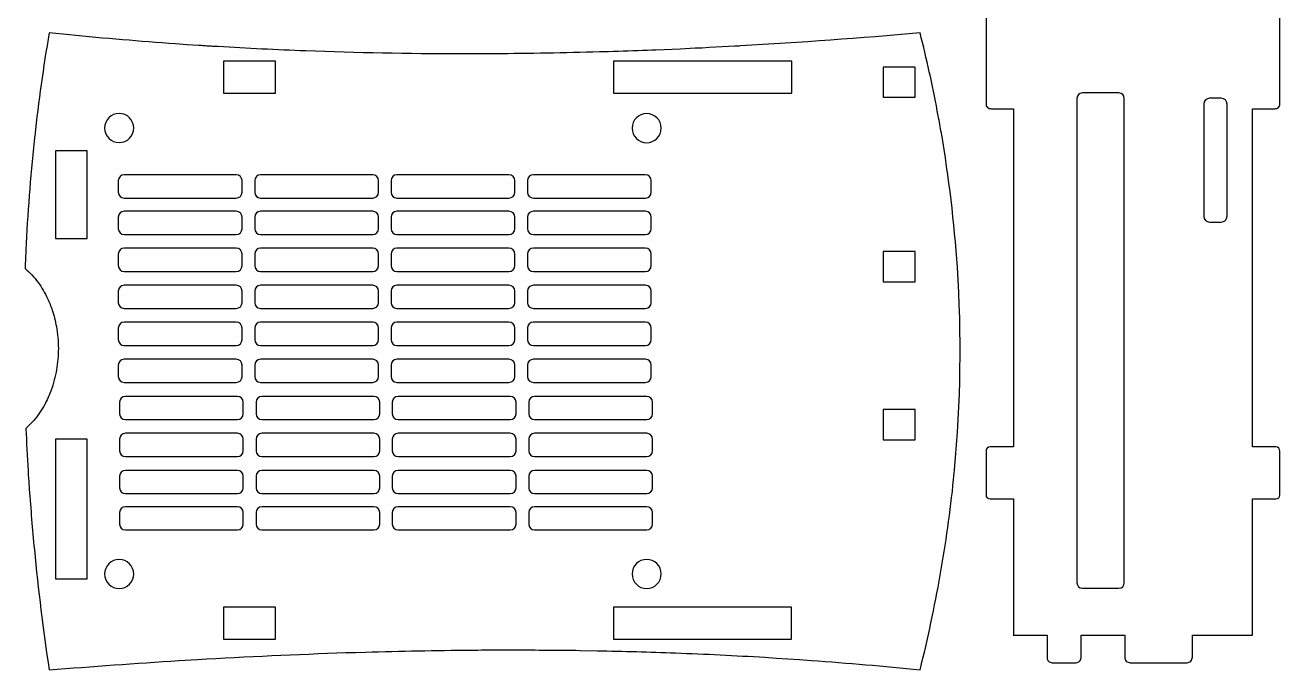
# Model space of a CAD drawing. Header units: inches. Extents: x 36 to 175, y 50 to 248.
# Drawn here: x 37.3 to 175.2, y 50.2 to 121 of the extents above; entities that cross this region are included whole.
import ezdxf

# ---------------------------------------------------------------- set-up
doc = ezdxf.new("R2010")
doc.units = ezdxf.units.IN
doc.header["$MEASUREMENT"] = 0
for name, color, linetype in [('cut-3_5-epaisseur', 7, 'Continuous'), ('Cutouts', 7, 'Continuous'), ('Outlines', 7, 'Continuous')]:
    doc.layers.add(name, color=color, linetype=linetype)

# ---------------------------------------------------------------- blocks, each defined once
blk = doc.blocks.new('block 8')
at = {"layer": 'Outlines', "color": 7, "lineweight": 25, "true_color": 0xffffff}
blk.add_open_spline([(39.92, 120.2), (39.92, 120.2), (40.67, 120.12), (40.67, 120.12), (40.67, 120.12), (41.41, 120.04), (41.41, 120.04), (41.41, 120.04), (42.14, 119.97), (42.14, 119.97), (46.02, 119.59), (49.91, 119.26), (53.81, 118.98), (53.81, 118.98), (55.08, 118.89), (55.08, 118.89), (55.08, 118.89), (56.34, 118.81), (56.34, 118.81), (56.55, 118.8), (56.76, 118.78), (56.96, 118.77), (57.17, 118.76), (57.37, 118.74), (57.58, 118.73), (57.78, 118.72), (57.98, 118.71), (58.19, 118.7), (58.19, 118.7), (58.49, 118.68), (58.49, 118.68), (61.7, 118.49), (64.92, 118.33), (68.13, 118.21), (73.76, 118), (79.4, 117.89), (85.03, 117.89), (85.03, 117.89), (86.62, 117.89), (86.62, 117.89), (86.62, 117.89), (87.38, 117.89), (87.38, 117.89), (87.38, 117.89), (88.14, 117.89), (88.14, 117.89), (88.14, 117.89), (88.88, 117.9), (88.88, 117.9), (88.88, 117.9), (89.61, 117.9), (89.61, 117.9), (93.46, 117.93), (97.3, 118), (101.14, 118.12), (101.14, 118.12), (101.41, 118.12), (101.41, 118.12), (102.84, 118.17), (104.27, 118.22), (105.7, 118.27), (105.7, 118.27), (106.17, 118.29), (106.17, 118.29), (106.17, 118.29), (106.63, 118.31), (106.63, 118.31), (106.63, 118.31), (107.54, 118.34), (107.54, 118.34), (107.54, 118.34), (109.3, 118.42), (109.3, 118.42), (109.3, 118.42), (110.95, 118.5), (110.95, 118.5), (110.95, 118.5), (111.72, 118.53), (111.72, 118.53), (111.72, 118.53), (112.47, 118.57), (112.47, 118.57), (112.47, 118.57), (113.92, 118.65), (113.92, 118.65), (113.92, 118.65), (115.28, 118.72), (115.28, 118.72), (115.49, 118.73), (115.71, 118.74), (115.92, 118.76), (122.51, 119.13), (129.09, 119.61), (135.66, 120.2), (135.66, 120.2), (135.8, 119.66), (135.8, 119.66), (136.5, 116.82), (137.12, 113.97), (137.66, 111.09), (137.78, 110.46), (137.89, 109.83), (138, 109.2), (138.84, 104.32), (139.43, 99.39), (139.76, 94.44), (140.25, 87.02), (140.14, 79.57), (139.45, 72.17), (139.45, 72.17), (139.41, 71.82), (139.41, 71.82), (139.41, 71.82), (139.38, 71.48), (139.38, 71.48), (139.38, 71.48), (139.35, 71.14), (139.35, 71.14), (138.99, 67.61), (138.5, 64.1), (137.88, 60.61), (137.26, 57.12), (136.52, 53.65), (135.66, 50.21), (131.69, 50.62), (127.71, 50.96), (123.72, 51.25), (123.72, 51.25), (122.41, 51.35), (122.41, 51.35), (122.41, 51.35), (121.13, 51.43), (121.13, 51.43), (121.13, 51.43), (119.86, 51.51), (119.86, 51.51), (119.86, 51.51), (118.61, 51.59), (118.61, 51.59), (115.33, 51.79), (112.06, 51.95), (108.78, 52.07), (105.91, 52.18), (103.04, 52.26), (100.16, 52.31), (100.16, 52.31), (98.28, 52.35), (98.28, 52.35), (97.06, 52.37), (95.85, 52.38), (94.63, 52.39), (94.63, 52.39), (93.77, 52.39), (93.77, 52.39), (91.53, 52.41), (89.28, 52.41), (87.03, 52.39), (87.03, 52.39), (86.3, 52.39), (86.3, 52.39), (82.43, 52.35), (78.56, 52.28), (74.69, 52.17), (74.69, 52.17), (73.6, 52.13), (73.6, 52.13), (73.6, 52.13), (72.55, 52.1), (72.55, 52.1), (67.1, 51.92), (61.66, 51.67), (56.22, 51.35), (56.22, 51.35), (54.19, 51.23), (54.19, 51.23), (49.43, 50.93), (44.67, 50.59), (39.92, 50.21), (39.27, 54.6), (38.72, 59.01), (38.29, 63.44), (38.08, 65.65), (37.89, 67.86), (37.74, 70.08), (37.74, 70.08), (37.68, 70.91), (37.68, 70.91), (37.68, 70.91), (37.63, 71.64), (37.63, 71.64), (37.63, 71.69), (37.63, 71.74), (37.62, 71.8), (37.62, 71.85), (37.62, 71.9), (37.61, 71.95), (37.61, 72), (37.61, 72.05), (37.6, 72.1), (37.51, 73.64), (37.43, 75.19), (37.37, 76.73), (37.67, 77), (37.96, 77.29), (38.22, 77.6), (38.69, 78.14), (39.09, 78.73), (39.43, 79.36), (39.43, 79.36), (39.52, 79.53), (39.52, 79.53), (39.76, 79.99), (39.97, 80.46), (40.14, 80.95), (40.41, 81.68), (40.6, 82.43), (40.73, 83.19), (40.86, 83.95), (40.93, 84.73), (40.93, 85.5), (40.93, 86.32), (40.85, 87.13), (40.71, 87.94), (40.6, 88.54), (40.45, 89.14), (40.26, 89.72), (40.11, 90.16), (39.94, 90.59), (39.74, 91.01), (39.45, 91.64), (39.1, 92.23), (38.69, 92.79), (38.28, 93.36), (37.81, 93.86), (37.27, 94.31), (37.29, 94.85), (37.32, 95.4), (37.34, 95.94), (37.34, 96), (37.35, 96.06), (37.35, 96.13), (37.35, 96.19), (37.35, 96.25), (37.36, 96.32), (37.54, 100.32), (37.85, 104.31), (38.27, 108.3), (38.28, 108.36), (38.28, 108.42), (38.29, 108.48), (38.3, 108.54), (38.3, 108.61), (38.31, 108.67), (38.32, 108.73), (38.32, 108.79), (38.33, 108.85), (38.75, 112.65), (39.28, 116.43), (39.92, 120.2)], degree=3, knots=[0, 0, 0, 0, 1, 1, 1, 2, 2, 2, 3, 3, 3, 4, 4, 4, 5, 5, 5, 6, 6, 6, 7, 7, 7, 8, 8, 8, 9, 9, 9, 10, 10, 10, 11, 11, 11, 12, 12, 12, 13, 13, 13, 14, 14, 14, 15, 15, 15, 16, 16, 16, 17, 17, 17, 18, 18, 18, 19, 19, 19, 20, 20, 20, 21, 21, 21, 22, 22, 22, 23, 23, 23, 24, 24, 24, 25, 25, 25, 26, 26, 26, 27, 27, 27, 28, 28, 28, 29, 29, 29, 30, 30, 30, 31, 31, 31, 32, 32, 32, 33, 33, 33, 34, 34, 34, 35, 35, 35, 36, 36, 36, 37, 37, 37, 38, 38, 38, 39, 39, 39, 40, 40, 40, 41, 41, 41, 42, 42, 42, 43, 43, 43, 44, 44, 44, 45, 45, 45, 46, 46, 46, 47, 47, 47, 48, 48, 48, 49, 49, 49, 50, 50, 50, 51, 51, 51, 52, 52, 52, 53, 53, 53, 54, 54, 54, 55, 55, 55, 56, 56, 56, 57, 57, 57, 58, 58, 58, 59, 59, 59, 60, 60, 60, 61, 61, 61, 62, 62, 62, 63, 63, 63, 64, 64, 64, 65, 65, 65, 66, 66, 66, 67, 67, 67, 68, 68, 68, 69, 69, 69, 70, 70, 70, 71, 71, 71, 72, 72, 72, 73, 73, 73, 74, 74, 74, 75, 75, 75, 76, 76, 76, 77, 77, 77, 78, 78, 78, 79, 79, 79, 80, 80, 80, 81, 81, 81, 82, 82, 82, 83, 83, 83, 84, 84, 84, 85, 85, 85, 86, 86, 86, 86], dxfattribs=at)
blk = doc.blocks.new('block 9')
at = {"layer": 'Outlines', "color": 7, "lineweight": 25, "true_color": 0xffffff}
blk.add_open_spline([(145.92, 54.01), (145.92, 54.01), (145.92, 68.99), (145.92, 68.99), (145.92, 68.99), (145.78, 68.99), (145.78, 68.99), (145.78, 68.99), (143.36, 68.99), (143.36, 68.99), (143.11, 68.99), (142.91, 69.19), (142.91, 69.45), (142.91, 69.45), (142.91, 74.24), (142.91, 74.24), (142.91, 74.49), (143.11, 74.7), (143.36, 74.7), (143.36, 74.7), (145.78, 74.7), (145.78, 74.7), (145.78, 74.7), (145.92, 74.7), (145.92, 74.7), (145.92, 74.7), (145.92, 111.86), (145.92, 111.86), (145.92, 111.86), (143.46, 111.86), (143.46, 111.86), (143.31, 111.86), (143.17, 111.91), (143.06, 112.01), (142.96, 112.12), (142.9, 112.26), (142.91, 112.41), (142.91, 112.41), (142.91, 130.9), (142.91, 130.9), (142.91, 131.04), (142.96, 131.19), (143.06, 131.29), (143.17, 131.39), (143.31, 131.45), (143.46, 131.45), (143.46, 131.45), (145.92, 131.45), (145.92, 131.45), (145.92, 131.45), (145.92, 135.24), (145.92, 135.24), (145.92, 135.24), (145.92, 139.07), (145.92, 139.07), (145.92, 139.07), (145.92, 141.76), (145.92, 141.76), (145.92, 141.76), (153.18, 141.76), (153.18, 141.76), (153.18, 141.76), (153.18, 144.28), (153.18, 144.28), (153.18, 144.55), (153.41, 144.77), (153.68, 144.78), (153.68, 144.78), (162.68, 144.78), (162.68, 144.78), (162.95, 144.77), (163.18, 144.55), (163.18, 144.28), (163.18, 144.28), (163.18, 141.76), (163.18, 141.76), (163.18, 141.76), (172.2, 141.76), (172.2, 141.76), (172.2, 141.76), (172.2, 139.07), (172.2, 139.07), (172.2, 139.07), (172.2, 135.24), (172.2, 135.24), (172.2, 135.24), (172.2, 131.45), (172.2, 131.45), (172.2, 131.45), (174.67, 131.45), (174.67, 131.45), (174.81, 131.45), (174.96, 131.39), (175.06, 131.29), (175.16, 131.19), (175.22, 131.04), (175.22, 130.9), (175.22, 130.9), (175.22, 112.41), (175.22, 112.41), (175.22, 112.26), (175.16, 112.12), (175.06, 112.01), (174.96, 111.91), (174.81, 111.86), (174.67, 111.86), (174.67, 111.86), (172.2, 111.86), (172.2, 111.86), (172.2, 111.86), (172.2, 74.7), (172.2, 74.7), (172.2, 74.7), (172.34, 74.7), (172.34, 74.7), (172.34, 74.7), (174.76, 74.7), (174.76, 74.7), (175.01, 74.7), (175.22, 74.49), (175.22, 74.24), (175.22, 74.24), (175.22, 69.45), (175.22, 69.45), (175.22, 69.19), (175.01, 68.99), (174.76, 68.99), (174.76, 68.99), (172.34, 68.99), (172.34, 68.99), (172.34, 68.99), (172.2, 68.99), (172.2, 68.99), (172.2, 68.99), (172.2, 54.01), (172.2, 54.01), (172.2, 54.01), (165.6, 54.01), (165.6, 54.01), (165.6, 54.01), (165.6, 51.59), (165.6, 51.59), (165.6, 51.44), (165.53, 51.29), (165.42, 51.18), (165.31, 51.07), (165.16, 51), (165.01, 51), (165.01, 51), (158.75, 51), (158.75, 51), (158.59, 51), (158.44, 51.07), (158.33, 51.18), (158.22, 51.29), (158.16, 51.44), (158.16, 51.59), (158.16, 51.59), (158.16, 54.01), (158.16, 54.01), (158.16, 54.01), (153.36, 54.01), (153.36, 54.01), (153.36, 54.01), (153.36, 51.55), (153.36, 51.55), (153.36, 51.4), (153.3, 51.27), (153.2, 51.16), (153.1, 51.06), (152.96, 51), (152.82, 51), (152.82, 51), (150.17, 51), (150.17, 51), (150.02, 51), (149.88, 51.06), (149.78, 51.16), (149.68, 51.26), (149.62, 51.4), (149.62, 51.55), (149.62, 51.55), (149.62, 54.01), (149.62, 54.01), (149.62, 54.01), (145.88, 54.01), (145.88, 54.01), (145.88, 54.01), (145.92, 54.01), (145.92, 54.01)], degree=3, knots=[0, 0, 0, 0, 1, 1, 1, 2, 2, 2, 3, 3, 3, 4, 4, 4, 5, 5, 5, 6, 6, 6, 7, 7, 7, 8, 8, 8, 9, 9, 9, 10, 10, 10, 11, 11, 11, 12, 12, 12, 13, 13, 13, 14, 14, 14, 15, 15, 15, 16, 16, 16, 17, 17, 17, 18, 18, 18, 19, 19, 19, 20, 20, 20, 21, 21, 21, 22, 22, 22, 23, 23, 23, 24, 24, 24, 25, 25, 25, 26, 26, 26, 27, 27, 27, 28, 28, 28, 29, 29, 29, 30, 30, 30, 31, 31, 31, 32, 32, 32, 33, 33, 33, 34, 34, 34, 35, 35, 35, 36, 36, 36, 37, 37, 37, 38, 38, 38, 39, 39, 39, 40, 40, 40, 41, 41, 41, 42, 42, 42, 43, 43, 43, 44, 44, 44, 45, 45, 45, 46, 46, 46, 47, 47, 47, 48, 48, 48, 49, 49, 49, 50, 50, 50, 51, 51, 51, 52, 52, 52, 53, 53, 53, 54, 54, 54, 55, 55, 55, 56, 56, 56, 57, 57, 57, 58, 58, 58, 59, 59, 59, 60, 60, 60, 61, 61, 61, 62, 62, 62, 63, 63, 63, 63], dxfattribs=at)
blk = doc.blocks.new('block 11')
at = {"layer": 'Cutouts', "color": 20, "lineweight": 25, "true_color": 0xff4d3b}
blk.add_open_spline([(168.77, 99.41), (168.77, 99.41), (167.49, 99.41), (167.49, 99.41), (167.14, 99.41), (166.85, 99.69), (166.85, 100.04), (166.85, 100.04), (166.85, 112.37), (166.85, 112.37), (166.85, 112.72), (167.14, 113.01), (167.49, 113.01), (167.49, 113.01), (168.77, 113.01), (168.77, 113.01), (169.12, 113.01), (169.41, 112.72), (169.41, 112.37), (169.41, 112.37), (169.41, 100.04), (169.41, 100.04), (169.41, 99.69), (169.12, 99.41), (168.77, 99.41)], degree=3, knots=[0, 0, 0, 0, 1, 1, 1, 2, 2, 2, 3, 3, 3, 4, 4, 4, 5, 5, 5, 6, 6, 6, 7, 7, 7, 8, 8, 8, 8], dxfattribs=at)
blk = doc.blocks.new('block 12')
at = {"layer": 'Cutouts', "color": 20, "lineweight": 25, "true_color": 0xff4d3b}
blk.add_open_spline([(152.91, 59.77), (152.91, 59.77), (152.91, 113), (152.91, 113), (152.91, 113.33), (153.17, 113.59), (153.5, 113.59), (153.5, 113.59), (157.52, 113.59), (157.52, 113.59), (157.85, 113.59), (158.11, 113.33), (158.11, 113), (158.11, 113), (158.11, 59.77), (158.11, 59.77), (158.11, 59.44), (157.85, 59.17), (157.52, 59.17), (157.52, 59.17), (153.5, 59.17), (153.5, 59.17), (153.17, 59.17), (152.91, 59.44), (152.91, 59.77)], degree=3, knots=[0, 0, 0, 0, 1, 1, 1, 2, 2, 2, 3, 3, 3, 4, 4, 4, 5, 5, 5, 6, 6, 6, 7, 7, 7, 8, 8, 8, 8], dxfattribs=at)
blk = doc.blocks.new('block 13')
at = {"layer": 'Cutouts', "color": 20, "lineweight": 25, "true_color": 0xff4d3b}
blk.add_open_spline([(47.52, 102.68), (47.52, 102.68), (47.52, 103.96), (47.52, 103.96), (47.52, 104.31), (47.81, 104.6), (48.16, 104.6), (48.16, 104.6), (60.49, 104.6), (60.49, 104.6), (60.84, 104.6), (61.13, 104.31), (61.13, 103.96), (61.13, 103.96), (61.13, 102.68), (61.13, 102.68), (61.13, 102.33), (60.84, 102.04), (60.49, 102.04), (60.49, 102.04), (48.16, 102.04), (48.16, 102.04), (47.81, 102.04), (47.52, 102.33), (47.52, 102.68)], degree=3, knots=[0, 0, 0, 0, 1, 1, 1, 2, 2, 2, 3, 3, 3, 4, 4, 4, 5, 5, 5, 6, 6, 6, 7, 7, 7, 8, 8, 8, 8], dxfattribs=at)
blk = doc.blocks.new('block 14')
at = {"layer": 'Cutouts', "color": 20, "lineweight": 25, "true_color": 0xff4d3b}
blk.add_open_spline([(77.51, 82.43), (77.51, 82.43), (77.51, 83.7), (77.51, 83.7), (77.51, 84.06), (77.79, 84.34), (78.15, 84.34), (78.15, 84.34), (90.47, 84.34), (90.47, 84.34), (90.83, 84.34), (91.11, 84.06), (91.11, 83.7), (91.11, 83.7), (91.11, 82.43), (91.11, 82.43), (91.11, 82.07), (90.83, 81.79), (90.47, 81.79), (90.47, 81.79), (78.15, 81.79), (78.15, 81.79), (77.79, 81.79), (77.51, 82.07), (77.51, 82.43)], degree=3, knots=[0, 0, 0, 0, 1, 1, 1, 2, 2, 2, 3, 3, 3, 4, 4, 4, 5, 5, 5, 6, 6, 6, 7, 7, 7, 8, 8, 8, 8], dxfattribs=at)
blk = doc.blocks.new('block 15')
at = {"layer": 'Cutouts', "color": 20, "lineweight": 25, "true_color": 0xff4d3b}
blk.add_open_spline([(62.66, 78.34), (62.66, 78.34), (62.66, 79.62), (62.66, 79.62), (62.66, 79.98), (62.95, 80.26), (63.3, 80.26), (63.3, 80.26), (75.63, 80.26), (75.63, 80.26), (75.98, 80.26), (76.26, 79.98), (76.26, 79.62), (76.26, 79.62), (76.26, 78.34), (76.26, 78.34), (76.26, 77.99), (75.98, 77.71), (75.63, 77.7), (75.63, 77.7), (63.3, 77.7), (63.3, 77.7), (62.95, 77.7), (62.66, 77.99), (62.66, 78.34)], degree=3, knots=[0, 0, 0, 0, 1, 1, 1, 2, 2, 2, 3, 3, 3, 4, 4, 4, 5, 5, 5, 6, 6, 6, 7, 7, 7, 8, 8, 8, 8], dxfattribs=at)
blk = doc.blocks.new('block 16')
at = {"layer": 'Cutouts', "color": 20, "lineweight": 25, "true_color": 0xff4d3b}
blk.add_open_spline([(62.66, 74.28), (62.66, 74.28), (62.66, 75.56), (62.66, 75.56), (62.66, 75.91), (62.95, 76.2), (63.3, 76.2), (63.3, 76.2), (75.63, 76.2), (75.63, 76.2), (75.98, 76.2), (76.26, 75.91), (76.26, 75.56), (76.26, 75.56), (76.26, 74.28), (76.26, 74.28), (76.26, 73.93), (75.98, 73.64), (75.63, 73.64), (75.63, 73.64), (63.3, 73.64), (63.3, 73.64), (62.95, 73.64), (62.66, 73.93), (62.66, 74.28)], degree=3, knots=[0, 0, 0, 0, 1, 1, 1, 2, 2, 2, 3, 3, 3, 4, 4, 4, 5, 5, 5, 6, 6, 6, 7, 7, 7, 8, 8, 8, 8], dxfattribs=at)
blk = doc.blocks.new('block 17')
at = {"layer": 'Cutouts', "color": 20, "lineweight": 25, "true_color": 0xff4d3b}
blk.add_open_spline([(62.66, 70.22), (62.66, 70.22), (62.66, 71.49), (62.66, 71.49), (62.66, 71.85), (62.95, 72.13), (63.3, 72.13), (63.3, 72.13), (75.63, 72.13), (75.63, 72.13), (75.98, 72.13), (76.26, 71.85), (76.26, 71.49), (76.26, 71.49), (76.26, 70.22), (76.26, 70.22), (76.26, 69.86), (75.98, 69.58), (75.63, 69.58), (75.63, 69.58), (63.3, 69.58), (63.3, 69.58), (62.95, 69.58), (62.66, 69.86), (62.66, 70.22)], degree=3, knots=[0, 0, 0, 0, 1, 1, 1, 2, 2, 2, 3, 3, 3, 4, 4, 4, 5, 5, 5, 6, 6, 6, 7, 7, 7, 8, 8, 8, 8], dxfattribs=at)
blk = doc.blocks.new('block 18')
at = {"layer": 'Cutouts', "color": 20, "lineweight": 25, "true_color": 0xff4d3b}
blk.add_open_spline([(77.64, 78.34), (77.64, 78.34), (77.64, 79.62), (77.64, 79.62), (77.64, 79.98), (77.93, 80.26), (78.28, 80.26), (78.28, 80.26), (90.61, 80.26), (90.61, 80.26), (90.96, 80.26), (91.25, 79.98), (91.25, 79.62), (91.25, 79.62), (91.25, 78.34), (91.25, 78.34), (91.25, 77.99), (90.96, 77.71), (90.61, 77.7), (90.61, 77.7), (78.28, 77.7), (78.28, 77.7), (77.93, 77.7), (77.64, 77.99), (77.64, 78.34)], degree=3, knots=[0, 0, 0, 0, 1, 1, 1, 2, 2, 2, 3, 3, 3, 4, 4, 4, 5, 5, 5, 6, 6, 6, 7, 7, 7, 8, 8, 8, 8], dxfattribs=at)
blk = doc.blocks.new('block 19')
at = {"layer": 'Cutouts', "color": 20, "lineweight": 25, "true_color": 0xff4d3b}
blk.add_open_spline([(77.64, 74.28), (77.64, 74.28), (77.64, 75.56), (77.64, 75.56), (77.64, 75.91), (77.93, 76.2), (78.28, 76.2), (78.28, 76.2), (90.61, 76.2), (90.61, 76.2), (90.96, 76.2), (91.25, 75.91), (91.25, 75.56), (91.25, 75.56), (91.25, 74.28), (91.25, 74.28), (91.25, 73.93), (90.96, 73.64), (90.61, 73.64), (90.61, 73.64), (78.28, 73.64), (78.28, 73.64), (77.93, 73.64), (77.64, 73.93), (77.64, 74.28)], degree=3, knots=[0, 0, 0, 0, 1, 1, 1, 2, 2, 2, 3, 3, 3, 4, 4, 4, 5, 5, 5, 6, 6, 6, 7, 7, 7, 8, 8, 8, 8], dxfattribs=at)
blk = doc.blocks.new('block 20')
at = {"layer": 'Cutouts', "color": 20, "lineweight": 25, "true_color": 0xff4d3b}
blk.add_open_spline([(77.64, 70.22), (77.64, 70.22), (77.64, 71.49), (77.64, 71.49), (77.64, 71.85), (77.93, 72.13), (78.28, 72.13), (78.28, 72.13), (90.61, 72.13), (90.61, 72.13), (90.96, 72.13), (91.25, 71.85), (91.25, 71.49), (91.25, 71.49), (91.25, 70.22), (91.25, 70.22), (91.25, 69.86), (90.96, 69.58), (90.61, 69.58), (90.61, 69.58), (78.28, 69.58), (78.28, 69.58), (77.93, 69.58), (77.64, 69.86), (77.64, 70.22)], degree=3, knots=[0, 0, 0, 0, 1, 1, 1, 2, 2, 2, 3, 3, 3, 4, 4, 4, 5, 5, 5, 6, 6, 6, 7, 7, 7, 8, 8, 8, 8], dxfattribs=at)
blk = doc.blocks.new('block 21')
at = {"layer": 'Cutouts', "color": 20, "lineweight": 25, "true_color": 0xff4d3b}
blk.add_open_spline([(92.51, 98.68), (92.51, 98.68), (92.51, 99.96), (92.51, 99.96), (92.51, 100.31), (92.79, 100.6), (93.15, 100.6), (93.15, 100.6), (105.47, 100.6), (105.47, 100.6), (105.83, 100.6), (106.11, 100.31), (106.11, 99.96), (106.11, 99.96), (106.11, 98.68), (106.11, 98.68), (106.11, 98.33), (105.83, 98.04), (105.47, 98.04), (105.47, 98.04), (93.15, 98.04), (93.15, 98.04), (92.79, 98.04), (92.51, 98.33), (92.51, 98.68)], degree=3, knots=[0, 0, 0, 0, 1, 1, 1, 2, 2, 2, 3, 3, 3, 4, 4, 4, 5, 5, 5, 6, 6, 6, 7, 7, 7, 8, 8, 8, 8], dxfattribs=at)
blk = doc.blocks.new('block 22')
at = {"layer": 'Cutouts', "color": 20, "lineweight": 25, "true_color": 0xff4d3b}
blk.add_open_spline([(92.51, 94.62), (92.51, 94.62), (92.51, 95.9), (92.51, 95.9), (92.51, 96.25), (92.79, 96.54), (93.15, 96.54), (93.15, 96.54), (105.47, 96.54), (105.47, 96.54), (105.83, 96.54), (106.11, 96.25), (106.11, 95.9), (106.11, 95.9), (106.11, 94.62), (106.11, 94.62), (106.11, 94.27), (105.83, 93.98), (105.47, 93.98), (105.47, 93.98), (93.15, 93.98), (93.15, 93.98), (92.79, 93.98), (92.51, 94.27), (92.51, 94.62)], degree=3, knots=[0, 0, 0, 0, 1, 1, 1, 2, 2, 2, 3, 3, 3, 4, 4, 4, 5, 5, 5, 6, 6, 6, 7, 7, 7, 8, 8, 8, 8], dxfattribs=at)
blk = doc.blocks.new('block 23')
at = {"layer": 'Cutouts', "color": 20, "lineweight": 25, "true_color": 0xff4d3b}
blk.add_open_spline([(92.51, 90.55), (92.51, 90.55), (92.51, 91.83), (92.51, 91.83), (92.51, 92.19), (92.79, 92.47), (93.15, 92.47), (93.15, 92.47), (105.47, 92.47), (105.47, 92.47), (105.83, 92.47), (106.11, 92.19), (106.11, 91.83), (106.11, 91.83), (106.11, 90.55), (106.11, 90.55), (106.11, 90.2), (105.83, 89.92), (105.47, 89.92), (105.47, 89.92), (93.15, 89.92), (93.15, 89.92), (92.79, 89.92), (92.51, 90.2), (92.51, 90.55)], degree=3, knots=[0, 0, 0, 0, 1, 1, 1, 2, 2, 2, 3, 3, 3, 4, 4, 4, 5, 5, 5, 6, 6, 6, 7, 7, 7, 8, 8, 8, 8], dxfattribs=at)
blk = doc.blocks.new('block 24')
at = {"layer": 'Cutouts', "color": 20, "lineweight": 25, "true_color": 0xff4d3b}
blk.add_open_spline([(92.51, 86.49), (92.51, 86.49), (92.51, 87.77), (92.51, 87.77), (92.51, 88.12), (92.79, 88.41), (93.15, 88.41), (93.15, 88.41), (105.47, 88.41), (105.47, 88.41), (105.83, 88.41), (106.11, 88.12), (106.11, 87.77), (106.11, 87.77), (106.11, 86.49), (106.11, 86.49), (106.11, 86.14), (105.83, 85.85), (105.47, 85.85), (105.47, 85.85), (93.15, 85.85), (93.15, 85.85), (92.79, 85.85), (92.51, 86.14), (92.51, 86.49)], degree=3, knots=[0, 0, 0, 0, 1, 1, 1, 2, 2, 2, 3, 3, 3, 4, 4, 4, 5, 5, 5, 6, 6, 6, 7, 7, 7, 8, 8, 8, 8], dxfattribs=at)
blk = doc.blocks.new('block 25')
at = {"layer": 'Cutouts', "color": 20, "lineweight": 25, "true_color": 0xff4d3b}
blk.add_open_spline([(92.51, 82.43), (92.51, 82.43), (92.51, 83.7), (92.51, 83.7), (92.51, 84.06), (92.79, 84.34), (93.15, 84.34), (93.15, 84.34), (105.47, 84.34), (105.47, 84.34), (105.83, 84.34), (106.11, 84.06), (106.11, 83.7), (106.11, 83.7), (106.11, 82.43), (106.11, 82.43), (106.11, 82.07), (105.83, 81.79), (105.47, 81.79), (105.47, 81.79), (93.15, 81.79), (93.15, 81.79), (92.79, 81.79), (92.51, 82.07), (92.51, 82.43)], degree=3, knots=[0, 0, 0, 0, 1, 1, 1, 2, 2, 2, 3, 3, 3, 4, 4, 4, 5, 5, 5, 6, 6, 6, 7, 7, 7, 8, 8, 8, 8], dxfattribs=at)
blk = doc.blocks.new('block 26')
at = {"layer": 'Cutouts', "color": 20, "lineweight": 25, "true_color": 0xff4d3b}
blk.add_open_spline([(92.64, 78.34), (92.64, 78.34), (92.64, 79.62), (92.64, 79.62), (92.64, 79.98), (92.93, 80.26), (93.28, 80.26), (93.28, 80.26), (105.61, 80.26), (105.61, 80.26), (105.96, 80.26), (106.25, 79.98), (106.25, 79.62), (106.25, 79.62), (106.25, 78.34), (106.25, 78.34), (106.25, 77.99), (105.96, 77.71), (105.61, 77.7), (105.61, 77.7), (93.28, 77.7), (93.28, 77.7), (92.93, 77.7), (92.64, 77.99), (92.64, 78.34)], degree=3, knots=[0, 0, 0, 0, 1, 1, 1, 2, 2, 2, 3, 3, 3, 4, 4, 4, 5, 5, 5, 6, 6, 6, 7, 7, 7, 8, 8, 8, 8], dxfattribs=at)
blk = doc.blocks.new('block 27')
at = {"layer": 'Cutouts', "color": 20, "lineweight": 25, "true_color": 0xff4d3b}
blk.add_open_spline([(92.64, 74.28), (92.64, 74.28), (92.64, 75.56), (92.64, 75.56), (92.64, 75.91), (92.93, 76.2), (93.28, 76.2), (93.28, 76.2), (105.61, 76.2), (105.61, 76.2), (105.96, 76.2), (106.25, 75.91), (106.25, 75.56), (106.25, 75.56), (106.25, 74.28), (106.25, 74.28), (106.25, 73.93), (105.96, 73.64), (105.61, 73.64), (105.61, 73.64), (93.28, 73.64), (93.28, 73.64), (92.93, 73.64), (92.64, 73.93), (92.64, 74.28)], degree=3, knots=[0, 0, 0, 0, 1, 1, 1, 2, 2, 2, 3, 3, 3, 4, 4, 4, 5, 5, 5, 6, 6, 6, 7, 7, 7, 8, 8, 8, 8], dxfattribs=at)
blk = doc.blocks.new('block 28')
at = {"layer": 'Cutouts', "color": 20, "lineweight": 25, "true_color": 0xff4d3b}
blk.add_open_spline([(92.64, 70.22), (92.64, 70.22), (92.64, 71.49), (92.64, 71.49), (92.64, 71.85), (92.93, 72.13), (93.28, 72.13), (93.28, 72.13), (105.61, 72.13), (105.61, 72.13), (105.96, 72.13), (106.25, 71.85), (106.25, 71.49), (106.25, 71.49), (106.25, 70.22), (106.25, 70.22), (106.25, 69.86), (105.96, 69.58), (105.61, 69.58), (105.61, 69.58), (93.28, 69.58), (93.28, 69.58), (92.93, 69.58), (92.64, 69.86), (92.64, 70.22)], degree=3, knots=[0, 0, 0, 0, 1, 1, 1, 2, 2, 2, 3, 3, 3, 4, 4, 4, 5, 5, 5, 6, 6, 6, 7, 7, 7, 8, 8, 8, 8], dxfattribs=at)
blk = doc.blocks.new('block 29')
at = {"layer": 'Cutouts', "color": 20, "lineweight": 25, "true_color": 0xff4d3b}
blk.add_open_spline([(62.52, 102.68), (62.52, 102.68), (62.52, 103.96), (62.52, 103.96), (62.52, 104.31), (62.81, 104.6), (63.16, 104.6), (63.16, 104.6), (75.49, 104.6), (75.49, 104.6), (75.84, 104.6), (76.13, 104.31), (76.13, 103.96), (76.13, 103.96), (76.13, 102.68), (76.13, 102.68), (76.13, 102.33), (75.84, 102.04), (75.49, 102.04), (75.49, 102.04), (63.16, 102.04), (63.16, 102.04), (62.81, 102.04), (62.52, 102.33), (62.52, 102.68)], degree=3, knots=[0, 0, 0, 0, 1, 1, 1, 2, 2, 2, 3, 3, 3, 4, 4, 4, 5, 5, 5, 6, 6, 6, 7, 7, 7, 8, 8, 8, 8], dxfattribs=at)
blk = doc.blocks.new('block 30')
at = {"layer": 'Cutouts', "color": 20, "lineweight": 25, "true_color": 0xff4d3b}
blk.add_open_spline([(77.51, 102.68), (77.51, 102.68), (77.51, 103.96), (77.51, 103.96), (77.51, 104.31), (77.79, 104.6), (78.15, 104.6), (78.15, 104.6), (90.47, 104.6), (90.47, 104.6), (90.83, 104.6), (91.11, 104.31), (91.11, 103.96), (91.11, 103.96), (91.11, 102.68), (91.11, 102.68), (91.11, 102.33), (90.83, 102.04), (90.47, 102.04), (90.47, 102.04), (78.15, 102.04), (78.15, 102.04), (77.79, 102.04), (77.51, 102.33), (77.51, 102.68)], degree=3, knots=[0, 0, 0, 0, 1, 1, 1, 2, 2, 2, 3, 3, 3, 4, 4, 4, 5, 5, 5, 6, 6, 6, 7, 7, 7, 8, 8, 8, 8], dxfattribs=at)
blk = doc.blocks.new('block 31')
at = {"layer": 'Cutouts', "color": 20, "lineweight": 25, "true_color": 0xff4d3b}
blk.add_open_spline([(92.51, 102.68), (92.51, 102.68), (92.51, 103.96), (92.51, 103.96), (92.51, 104.31), (92.79, 104.6), (93.15, 104.6), (93.15, 104.6), (105.47, 104.6), (105.47, 104.6), (105.83, 104.6), (106.11, 104.31), (106.11, 103.96), (106.11, 103.96), (106.11, 102.68), (106.11, 102.68), (106.11, 102.33), (105.83, 102.04), (105.47, 102.04), (105.47, 102.04), (93.15, 102.04), (93.15, 102.04), (92.79, 102.04), (92.51, 102.33), (92.51, 102.68)], degree=3, knots=[0, 0, 0, 0, 1, 1, 1, 2, 2, 2, 3, 3, 3, 4, 4, 4, 5, 5, 5, 6, 6, 6, 7, 7, 7, 8, 8, 8, 8], dxfattribs=at)
blk = doc.blocks.new('block 32')
at = {"layer": 'Cutouts', "color": 20, "lineweight": 25, "true_color": 0xff4d3b}
blk.add_open_spline([(47.52, 98.68), (47.52, 98.68), (47.52, 99.96), (47.52, 99.96), (47.52, 100.31), (47.81, 100.6), (48.16, 100.6), (48.16, 100.6), (60.49, 100.6), (60.49, 100.6), (60.84, 100.6), (61.13, 100.31), (61.13, 99.96), (61.13, 99.96), (61.13, 98.68), (61.13, 98.68), (61.13, 98.33), (60.84, 98.04), (60.49, 98.04), (60.49, 98.04), (48.16, 98.04), (48.16, 98.04), (47.81, 98.04), (47.52, 98.33), (47.52, 98.68)], degree=3, knots=[0, 0, 0, 0, 1, 1, 1, 2, 2, 2, 3, 3, 3, 4, 4, 4, 5, 5, 5, 6, 6, 6, 7, 7, 7, 8, 8, 8, 8], dxfattribs=at)
blk = doc.blocks.new('block 33')
at = {"layer": 'Cutouts', "color": 20, "lineweight": 25, "true_color": 0xff4d3b}
blk.add_open_spline([(47.52, 94.62), (47.52, 94.62), (47.52, 95.9), (47.52, 95.9), (47.52, 96.25), (47.81, 96.54), (48.16, 96.54), (48.16, 96.54), (60.49, 96.54), (60.49, 96.54), (60.84, 96.54), (61.13, 96.25), (61.13, 95.9), (61.13, 95.9), (61.13, 94.62), (61.13, 94.62), (61.13, 94.27), (60.84, 93.98), (60.49, 93.98), (60.49, 93.98), (48.16, 93.98), (48.16, 93.98), (47.81, 93.98), (47.52, 94.27), (47.52, 94.62)], degree=3, knots=[0, 0, 0, 0, 1, 1, 1, 2, 2, 2, 3, 3, 3, 4, 4, 4, 5, 5, 5, 6, 6, 6, 7, 7, 7, 8, 8, 8, 8], dxfattribs=at)
blk = doc.blocks.new('block 34')
at = {"layer": 'Cutouts', "color": 20, "lineweight": 25, "true_color": 0xff4d3b}
blk.add_open_spline([(47.52, 90.55), (47.52, 90.55), (47.52, 91.83), (47.52, 91.83), (47.52, 92.19), (47.81, 92.47), (48.16, 92.47), (48.16, 92.47), (60.49, 92.47), (60.49, 92.47), (60.84, 92.47), (61.13, 92.19), (61.13, 91.83), (61.13, 91.83), (61.13, 90.55), (61.13, 90.55), (61.13, 90.2), (60.84, 89.92), (60.49, 89.92), (60.49, 89.92), (48.16, 89.92), (48.16, 89.92), (47.81, 89.92), (47.52, 90.2), (47.52, 90.55)], degree=3, knots=[0, 0, 0, 0, 1, 1, 1, 2, 2, 2, 3, 3, 3, 4, 4, 4, 5, 5, 5, 6, 6, 6, 7, 7, 7, 8, 8, 8, 8], dxfattribs=at)
blk = doc.blocks.new('block 35')
at = {"layer": 'Cutouts', "color": 20, "lineweight": 25, "true_color": 0xff4d3b}
blk.add_open_spline([(47.52, 86.49), (47.52, 86.49), (47.52, 87.77), (47.52, 87.77), (47.52, 88.12), (47.81, 88.41), (48.16, 88.41), (48.16, 88.41), (60.49, 88.41), (60.49, 88.41), (60.84, 88.41), (61.13, 88.12), (61.13, 87.77), (61.13, 87.77), (61.13, 86.49), (61.13, 86.49), (61.13, 86.14), (60.84, 85.85), (60.49, 85.85), (60.49, 85.85), (48.16, 85.85), (48.16, 85.85), (47.81, 85.85), (47.52, 86.14), (47.52, 86.49)], degree=3, knots=[0, 0, 0, 0, 1, 1, 1, 2, 2, 2, 3, 3, 3, 4, 4, 4, 5, 5, 5, 6, 6, 6, 7, 7, 7, 8, 8, 8, 8], dxfattribs=at)
blk = doc.blocks.new('block 36')
at = {"layer": 'Cutouts', "color": 20, "lineweight": 25, "true_color": 0xff4d3b}
blk.add_open_spline([(47.52, 82.43), (47.52, 82.43), (47.52, 83.7), (47.52, 83.7), (47.52, 84.06), (47.81, 84.34), (48.16, 84.34), (48.16, 84.34), (60.49, 84.34), (60.49, 84.34), (60.84, 84.34), (61.13, 84.06), (61.13, 83.7), (61.13, 83.7), (61.13, 82.43), (61.13, 82.43), (61.13, 82.07), (60.84, 81.79), (60.49, 81.79), (60.49, 81.79), (48.16, 81.79), (48.16, 81.79), (47.81, 81.79), (47.52, 82.07), (47.52, 82.43)], degree=3, knots=[0, 0, 0, 0, 1, 1, 1, 2, 2, 2, 3, 3, 3, 4, 4, 4, 5, 5, 5, 6, 6, 6, 7, 7, 7, 8, 8, 8, 8], dxfattribs=at)
blk = doc.blocks.new('block 37')
at = {"layer": 'Cutouts', "color": 20, "lineweight": 25, "true_color": 0xff4d3b}
blk.add_open_spline([(47.66, 78.34), (47.66, 78.34), (47.66, 79.62), (47.66, 79.62), (47.66, 79.98), (47.95, 80.26), (48.3, 80.26), (48.3, 80.26), (60.63, 80.26), (60.63, 80.26), (60.98, 80.26), (61.26, 79.98), (61.26, 79.62), (61.26, 79.62), (61.26, 78.34), (61.26, 78.34), (61.26, 77.99), (60.98, 77.71), (60.63, 77.7), (60.63, 77.7), (48.3, 77.7), (48.3, 77.7), (47.95, 77.7), (47.66, 77.99), (47.66, 78.34)], degree=3, knots=[0, 0, 0, 0, 1, 1, 1, 2, 2, 2, 3, 3, 3, 4, 4, 4, 5, 5, 5, 6, 6, 6, 7, 7, 7, 8, 8, 8, 8], dxfattribs=at)
blk = doc.blocks.new('block 38')
at = {"layer": 'Cutouts', "color": 20, "lineweight": 25, "true_color": 0xff4d3b}
blk.add_open_spline([(47.66, 74.28), (47.66, 74.28), (47.66, 75.56), (47.66, 75.56), (47.66, 75.91), (47.95, 76.2), (48.3, 76.2), (48.3, 76.2), (60.63, 76.2), (60.63, 76.2), (60.98, 76.2), (61.26, 75.91), (61.26, 75.56), (61.26, 75.56), (61.26, 74.28), (61.26, 74.28), (61.26, 73.93), (60.98, 73.64), (60.63, 73.64), (60.63, 73.64), (48.3, 73.64), (48.3, 73.64), (47.95, 73.64), (47.66, 73.93), (47.66, 74.28)], degree=3, knots=[0, 0, 0, 0, 1, 1, 1, 2, 2, 2, 3, 3, 3, 4, 4, 4, 5, 5, 5, 6, 6, 6, 7, 7, 7, 8, 8, 8, 8], dxfattribs=at)
blk = doc.blocks.new('block 39')
at = {"layer": 'Cutouts', "color": 20, "lineweight": 25, "true_color": 0xff4d3b}
blk.add_open_spline([(47.66, 70.22), (47.66, 70.22), (47.66, 71.49), (47.66, 71.49), (47.66, 71.85), (47.95, 72.13), (48.3, 72.13), (48.3, 72.13), (60.63, 72.13), (60.63, 72.13), (60.98, 72.13), (61.26, 71.85), (61.26, 71.49), (61.26, 71.49), (61.26, 70.22), (61.26, 70.22), (61.26, 69.86), (60.98, 69.58), (60.63, 69.58), (60.63, 69.58), (48.3, 69.58), (48.3, 69.58), (47.95, 69.58), (47.66, 69.86), (47.66, 70.22)], degree=3, knots=[0, 0, 0, 0, 1, 1, 1, 2, 2, 2, 3, 3, 3, 4, 4, 4, 5, 5, 5, 6, 6, 6, 7, 7, 7, 8, 8, 8, 8], dxfattribs=at)
blk = doc.blocks.new('block 40')
at = {"layer": 'Cutouts', "color": 20, "lineweight": 25, "true_color": 0xff4d3b}
blk.add_open_spline([(77.51, 86.49), (77.51, 86.49), (77.51, 87.77), (77.51, 87.77), (77.51, 88.12), (77.79, 88.41), (78.15, 88.41), (78.15, 88.41), (90.47, 88.41), (90.47, 88.41), (90.83, 88.41), (91.11, 88.12), (91.11, 87.77), (91.11, 87.77), (91.11, 86.49), (91.11, 86.49), (91.11, 86.14), (90.83, 85.85), (90.47, 85.85), (90.47, 85.85), (78.15, 85.85), (78.15, 85.85), (77.79, 85.85), (77.51, 86.14), (77.51, 86.49)], degree=3, knots=[0, 0, 0, 0, 1, 1, 1, 2, 2, 2, 3, 3, 3, 4, 4, 4, 5, 5, 5, 6, 6, 6, 7, 7, 7, 8, 8, 8, 8], dxfattribs=at)
blk = doc.blocks.new('block 41')
at = {"layer": 'Cutouts', "color": 20, "lineweight": 25, "true_color": 0xff4d3b}
blk.add_open_spline([(62.52, 94.62), (62.52, 94.62), (62.52, 95.9), (62.52, 95.9), (62.52, 96.25), (62.81, 96.54), (63.16, 96.54), (63.16, 96.54), (75.49, 96.54), (75.49, 96.54), (75.84, 96.54), (76.13, 96.25), (76.13, 95.9), (76.13, 95.9), (76.13, 94.62), (76.13, 94.62), (76.13, 94.27), (75.84, 93.98), (75.49, 93.98), (75.49, 93.98), (63.16, 93.98), (63.16, 93.98), (62.81, 93.98), (62.52, 94.27), (62.52, 94.62)], degree=3, knots=[0, 0, 0, 0, 1, 1, 1, 2, 2, 2, 3, 3, 3, 4, 4, 4, 5, 5, 5, 6, 6, 6, 7, 7, 7, 8, 8, 8, 8], dxfattribs=at)
blk = doc.blocks.new('block 42')
at = {"layer": 'Cutouts', "color": 20, "lineweight": 25, "true_color": 0xff4d3b}
blk.add_open_spline([(62.52, 90.55), (62.52, 90.55), (62.52, 91.83), (62.52, 91.83), (62.52, 92.19), (62.81, 92.47), (63.16, 92.47), (63.16, 92.47), (75.49, 92.47), (75.49, 92.47), (75.84, 92.47), (76.13, 92.19), (76.13, 91.83), (76.13, 91.83), (76.13, 90.55), (76.13, 90.55), (76.13, 90.2), (75.84, 89.92), (75.49, 89.92), (75.49, 89.92), (63.16, 89.92), (63.16, 89.92), (62.81, 89.92), (62.52, 90.2), (62.52, 90.55)], degree=3, knots=[0, 0, 0, 0, 1, 1, 1, 2, 2, 2, 3, 3, 3, 4, 4, 4, 5, 5, 5, 6, 6, 6, 7, 7, 7, 8, 8, 8, 8], dxfattribs=at)
blk = doc.blocks.new('block 43')
at = {"layer": 'Cutouts', "color": 20, "lineweight": 25, "true_color": 0xff4d3b}
blk.add_open_spline([(62.52, 86.49), (62.52, 86.49), (62.52, 87.77), (62.52, 87.77), (62.52, 88.12), (62.81, 88.41), (63.16, 88.41), (63.16, 88.41), (75.49, 88.41), (75.49, 88.41), (75.84, 88.41), (76.13, 88.12), (76.13, 87.77), (76.13, 87.77), (76.13, 86.49), (76.13, 86.49), (76.13, 86.14), (75.84, 85.85), (75.49, 85.85), (75.49, 85.85), (63.16, 85.85), (63.16, 85.85), (62.81, 85.85), (62.52, 86.14), (62.52, 86.49)], degree=3, knots=[0, 0, 0, 0, 1, 1, 1, 2, 2, 2, 3, 3, 3, 4, 4, 4, 5, 5, 5, 6, 6, 6, 7, 7, 7, 8, 8, 8, 8], dxfattribs=at)
blk = doc.blocks.new('block 44')
at = {"layer": 'Cutouts', "color": 20, "lineweight": 25, "true_color": 0xff4d3b}
blk.add_open_spline([(62.52, 82.43), (62.52, 82.43), (62.52, 83.7), (62.52, 83.7), (62.52, 84.06), (62.81, 84.34), (63.16, 84.34), (63.16, 84.34), (75.49, 84.34), (75.49, 84.34), (75.84, 84.34), (76.13, 84.06), (76.13, 83.7), (76.13, 83.7), (76.13, 82.43), (76.13, 82.43), (76.13, 82.07), (75.84, 81.79), (75.49, 81.79), (75.49, 81.79), (63.16, 81.79), (63.16, 81.79), (62.81, 81.79), (62.52, 82.07), (62.52, 82.43)], degree=3, knots=[0, 0, 0, 0, 1, 1, 1, 2, 2, 2, 3, 3, 3, 4, 4, 4, 5, 5, 5, 6, 6, 6, 7, 7, 7, 8, 8, 8, 8], dxfattribs=at)
blk = doc.blocks.new('block 45')
at = {"layer": 'Cutouts', "color": 20, "lineweight": 25, "true_color": 0xff4d3b}
blk.add_open_spline([(77.51, 98.68), (77.51, 98.68), (77.51, 99.96), (77.51, 99.96), (77.51, 100.31), (77.79, 100.6), (78.15, 100.6), (78.15, 100.6), (90.47, 100.6), (90.47, 100.6), (90.83, 100.6), (91.11, 100.31), (91.11, 99.96), (91.11, 99.96), (91.11, 98.68), (91.11, 98.68), (91.11, 98.33), (90.83, 98.04), (90.47, 98.04), (90.47, 98.04), (78.15, 98.04), (78.15, 98.04), (77.79, 98.04), (77.51, 98.33), (77.51, 98.68)], degree=3, knots=[0, 0, 0, 0, 1, 1, 1, 2, 2, 2, 3, 3, 3, 4, 4, 4, 5, 5, 5, 6, 6, 6, 7, 7, 7, 8, 8, 8, 8], dxfattribs=at)
blk = doc.blocks.new('block 46')
at = {"layer": 'Cutouts', "color": 20, "lineweight": 25, "true_color": 0xff4d3b}
blk.add_open_spline([(77.51, 94.62), (77.51, 94.62), (77.51, 95.9), (77.51, 95.9), (77.51, 96.25), (77.79, 96.54), (78.15, 96.54), (78.15, 96.54), (90.47, 96.54), (90.47, 96.54), (90.83, 96.54), (91.11, 96.25), (91.11, 95.9), (91.11, 95.9), (91.11, 94.62), (91.11, 94.62), (91.11, 94.27), (90.83, 93.98), (90.47, 93.98), (90.47, 93.98), (78.15, 93.98), (78.15, 93.98), (77.79, 93.98), (77.51, 94.27), (77.51, 94.62)], degree=3, knots=[0, 0, 0, 0, 1, 1, 1, 2, 2, 2, 3, 3, 3, 4, 4, 4, 5, 5, 5, 6, 6, 6, 7, 7, 7, 8, 8, 8, 8], dxfattribs=at)
blk = doc.blocks.new('block 47')
at = {"layer": 'Cutouts', "color": 20, "lineweight": 25, "true_color": 0xff4d3b}
blk.add_open_spline([(77.51, 90.55), (77.51, 90.55), (77.51, 91.83), (77.51, 91.83), (77.51, 92.19), (77.79, 92.47), (78.15, 92.47), (78.15, 92.47), (90.47, 92.47), (90.47, 92.47), (90.83, 92.47), (91.11, 92.19), (91.11, 91.83), (91.11, 91.83), (91.11, 90.55), (91.11, 90.55), (91.11, 90.2), (90.83, 89.92), (90.47, 89.92), (90.47, 89.92), (78.15, 89.92), (78.15, 89.92), (77.79, 89.92), (77.51, 90.2), (77.51, 90.55)], degree=3, knots=[0, 0, 0, 0, 1, 1, 1, 2, 2, 2, 3, 3, 3, 4, 4, 4, 5, 5, 5, 6, 6, 6, 7, 7, 7, 8, 8, 8, 8], dxfattribs=at)
blk = doc.blocks.new('block 48')
at = {"layer": 'Cutouts', "color": 20, "lineweight": 25, "true_color": 0xff4d3b}
blk.add_open_spline([(62.52, 98.68), (62.52, 98.68), (62.52, 99.96), (62.52, 99.96), (62.52, 100.31), (62.81, 100.6), (63.16, 100.6), (63.16, 100.6), (75.49, 100.6), (75.49, 100.6), (75.84, 100.6), (76.13, 100.31), (76.13, 99.96), (76.13, 99.96), (76.13, 98.68), (76.13, 98.68), (76.13, 98.33), (75.84, 98.04), (75.49, 98.04), (75.49, 98.04), (63.16, 98.04), (63.16, 98.04), (62.81, 98.04), (62.52, 98.33), (62.52, 98.68)], degree=3, knots=[0, 0, 0, 0, 1, 1, 1, 2, 2, 2, 3, 3, 3, 4, 4, 4, 5, 5, 5, 6, 6, 6, 7, 7, 7, 8, 8, 8, 8], dxfattribs=at)
blk = doc.blocks.new('block 54')
at = {"layer": 'Cutouts', "color": 20, "lineweight": 25, "true_color": 0xff4d3b}
blk.add_open_spline([(62.66, 66.22), (62.66, 66.22), (62.66, 67.49), (62.66, 67.49), (62.66, 67.85), (62.95, 68.13), (63.3, 68.13), (63.3, 68.13), (75.63, 68.13), (75.63, 68.13), (75.98, 68.13), (76.26, 67.85), (76.26, 67.49), (76.26, 67.49), (76.26, 66.22), (76.26, 66.22), (76.26, 65.86), (75.98, 65.58), (75.63, 65.58), (75.63, 65.58), (63.3, 65.58), (63.3, 65.58), (62.95, 65.58), (62.66, 65.86), (62.66, 66.22)], degree=3, knots=[0, 0, 0, 0, 1, 1, 1, 2, 2, 2, 3, 3, 3, 4, 4, 4, 5, 5, 5, 6, 6, 6, 7, 7, 7, 8, 8, 8, 8], dxfattribs=at)
blk = doc.blocks.new('block 55')
at = {"layer": 'Cutouts', "color": 20, "lineweight": 25, "true_color": 0xff4d3b}
blk.add_open_spline([(77.64, 66.22), (77.64, 66.22), (77.64, 67.49), (77.64, 67.49), (77.64, 67.85), (77.93, 68.13), (78.28, 68.13), (78.28, 68.13), (90.61, 68.13), (90.61, 68.13), (90.96, 68.13), (91.25, 67.85), (91.25, 67.49), (91.25, 67.49), (91.25, 66.22), (91.25, 66.22), (91.25, 65.86), (90.96, 65.58), (90.61, 65.58), (90.61, 65.58), (78.28, 65.58), (78.28, 65.58), (77.93, 65.58), (77.64, 65.86), (77.64, 66.22)], degree=3, knots=[0, 0, 0, 0, 1, 1, 1, 2, 2, 2, 3, 3, 3, 4, 4, 4, 5, 5, 5, 6, 6, 6, 7, 7, 7, 8, 8, 8, 8], dxfattribs=at)
blk = doc.blocks.new('block 56')
at = {"layer": 'Cutouts', "color": 20, "lineweight": 25, "true_color": 0xff4d3b}
blk.add_open_spline([(92.64, 66.22), (92.64, 66.22), (92.64, 67.49), (92.64, 67.49), (92.64, 67.85), (92.93, 68.13), (93.28, 68.13), (93.28, 68.13), (105.61, 68.13), (105.61, 68.13), (105.96, 68.13), (106.25, 67.85), (106.25, 67.49), (106.25, 67.49), (106.25, 66.22), (106.25, 66.22), (106.25, 65.86), (105.96, 65.58), (105.61, 65.58), (105.61, 65.58), (93.28, 65.58), (93.28, 65.58), (92.93, 65.58), (92.64, 65.86), (92.64, 66.22)], degree=3, knots=[0, 0, 0, 0, 1, 1, 1, 2, 2, 2, 3, 3, 3, 4, 4, 4, 5, 5, 5, 6, 6, 6, 7, 7, 7, 8, 8, 8, 8], dxfattribs=at)
blk = doc.blocks.new('block 57')
at = {"layer": 'Cutouts', "color": 20, "lineweight": 25, "true_color": 0xff4d3b}
blk.add_open_spline([(47.66, 66.22), (47.66, 66.22), (47.66, 67.49), (47.66, 67.49), (47.66, 67.85), (47.95, 68.13), (48.3, 68.13), (48.3, 68.13), (60.63, 68.13), (60.63, 68.13), (60.98, 68.13), (61.26, 67.85), (61.26, 67.49), (61.26, 67.49), (61.26, 66.22), (61.26, 66.22), (61.26, 65.86), (60.98, 65.58), (60.63, 65.58), (60.63, 65.58), (48.3, 65.58), (48.3, 65.58), (47.95, 65.58), (47.66, 65.86), (47.66, 66.22)], degree=3, knots=[0, 0, 0, 0, 1, 1, 1, 2, 2, 2, 3, 3, 3, 4, 4, 4, 5, 5, 5, 6, 6, 6, 7, 7, 7, 8, 8, 8, 8], dxfattribs=at)
blk = doc.blocks.new('block 62')
at = {"layer": 'Cutouts', "color": 20, "lineweight": 25, "true_color": 0xff4d3b}
blk.add_open_spline([(46.02, 109.74), (46.02, 110.63), (46.74, 111.34), (47.62, 111.34), (48.51, 111.34), (49.22, 110.63), (49.22, 109.74), (49.22, 108.86), (48.51, 108.14), (47.62, 108.14), (46.74, 108.14), (46.02, 108.86), (46.02, 109.74), (46.02, 109.74), (46.02, 109.74), (46.02, 109.74)], degree=3, knots=[0, 0, 0, 0, 1, 1, 1, 2, 2, 2, 3, 3, 3, 4, 4, 4, 5, 5, 5, 5], dxfattribs=at)
blk = doc.blocks.new('block 63')
at = {"layer": 'Cutouts', "color": 20, "lineweight": 25, "true_color": 0xff4d3b}
blk.add_open_spline([(104, 109.73), (104, 110.62), (104.72, 111.33), (105.6, 111.33), (106.48, 111.33), (107.2, 110.62), (107.2, 109.73), (107.2, 108.85), (106.48, 108.13), (105.6, 108.13), (104.72, 108.13), (104, 108.85), (104, 109.73), (104, 109.73), (104, 109.73), (104, 109.73)], degree=3, knots=[0, 0, 0, 0, 1, 1, 1, 2, 2, 2, 3, 3, 3, 4, 4, 4, 5, 5, 5, 5], dxfattribs=at)
blk = doc.blocks.new('block 64')
at = {"layer": 'Cutouts', "color": 20, "lineweight": 25, "true_color": 0xff4d3b}
blk.add_open_spline([(46.02, 60.74), (46.02, 61.63), (46.74, 62.34), (47.62, 62.34), (48.5, 62.34), (49.22, 61.63), (49.22, 60.74), (49.22, 59.86), (48.5, 59.14), (47.62, 59.14), (46.74, 59.14), (46.02, 59.86), (46.02, 60.74), (46.02, 60.74), (46.02, 60.74), (46.02, 60.74)], degree=3, knots=[0, 0, 0, 0, 1, 1, 1, 2, 2, 2, 3, 3, 3, 4, 4, 4, 5, 5, 5, 5], dxfattribs=at)
blk = doc.blocks.new('block 65')
at = {"layer": 'Cutouts', "color": 20, "lineweight": 25, "true_color": 0xff4d3b}
blk.add_open_spline([(104, 60.75), (104, 61.63), (104.72, 62.35), (105.6, 62.35), (106.49, 62.35), (107.2, 61.63), (107.2, 60.75), (107.2, 59.86), (106.49, 59.15), (105.6, 59.15), (104.72, 59.15), (104, 59.86), (104, 60.75), (104, 60.75), (104, 60.75), (104, 60.75)], degree=3, knots=[0, 0, 0, 0, 1, 1, 1, 2, 2, 2, 3, 3, 3, 4, 4, 4, 5, 5, 5, 5], dxfattribs=at)
blk = doc.blocks.new('block 86')
at = {"layer": 'cut-3_5-epaisseur', "color": 20, "lineweight": 25, "true_color": 0xff4d3b}
blk.add_lwpolyline([(101.97, 113.57), (121.55, 113.57), (121.55, 117.07), (101.97, 117.07), (101.97, 113.57)], dxfattribs=at)
blk = doc.blocks.new('block 87')
at = {"layer": 'cut-3_5-epaisseur', "color": 20, "lineweight": 25, "true_color": 0xff4d3b}
blk.add_lwpolyline([(59.1, 113.57), (64.8, 113.57), (64.8, 117.07), (59.1, 117.07), (59.1, 113.57)], dxfattribs=at)
blk = doc.blocks.new('block 88')
at = {"layer": 'cut-3_5-epaisseur', "color": 20, "lineweight": 25, "true_color": 0xff4d3b}
blk.add_lwpolyline([(59.1, 53.6), (64.8, 53.6), (64.8, 57.09), (59.1, 57.09), (59.1, 53.6)], dxfattribs=at)
blk = doc.blocks.new('block 89')
at = {"layer": 'cut-3_5-epaisseur', "color": 20, "lineweight": 25, "true_color": 0xff4d3b}
blk.add_lwpolyline([(101.97, 53.59), (121.51, 53.59), (121.51, 57.09), (101.97, 57.09), (101.97, 53.59)], dxfattribs=at)
blk = doc.blocks.new('block 90')
at = {"layer": 'cut-3_5-epaisseur', "color": 20, "lineweight": 25, "true_color": 0xff4d3b}
blk.add_lwpolyline([(40.61, 60.2), (44.11, 60.2), (44.11, 75.57), (40.61, 75.57), (40.61, 60.2)], dxfattribs=at)
blk = doc.blocks.new('block 91')
at = {"layer": 'cut-3_5-epaisseur', "color": 20, "lineweight": 25, "true_color": 0xff4d3b}
blk.add_lwpolyline([(40.61, 97.59), (44.11, 97.59), (44.11, 107.23), (40.61, 107.23), (40.61, 97.59)], dxfattribs=at)
blk = doc.blocks.new('block 92')
at = {"layer": 'cut-3_5-epaisseur', "color": 20, "lineweight": 25, "true_color": 0xff4d3b}
blk.add_lwpolyline([(131.61, 113.12), (135.11, 113.12), (135.11, 116.41), (131.61, 116.41), (131.61, 113.12)], dxfattribs=at)
blk = doc.blocks.new('block 93')
at = {"layer": 'cut-3_5-epaisseur', "color": 20, "lineweight": 25, "true_color": 0xff4d3b}
blk.add_lwpolyline([(131.61, 92.85), (135.11, 92.85), (135.11, 96.18), (131.61, 96.18), (131.61, 92.85)], dxfattribs=at)
blk = doc.blocks.new('block 94')
at = {"layer": 'cut-3_5-epaisseur', "color": 20, "lineweight": 25, "true_color": 0xff4d3b}
blk.add_lwpolyline([(131.61, 75.5), (135.11, 75.5), (135.11, 78.83), (131.61, 78.83), (131.61, 75.5)], dxfattribs=at)

msp = doc.modelspace()

# ---------------------------------------------------------------- block references
at = {"layer": 'cut-3_5-epaisseur'}
for name in ['block 87', 'block 86', 'block 92', 'block 91', 'block 93', 'block 94', 'block 90', 'block 88', 'block 89']:
    msp.add_blockref(name, (0, 0), dxfattribs=at)
at = {"layer": 'Cutouts'}
for name in ['block 12', 'block 11', 'block 62', 'block 63', 'block 13', 'block 29', 'block 30', 'block 31', 'block 32', 'block 48', 'block 45', 'block 21', 'block 33', 'block 41', 'block 46', 'block 22', 'block 34', 'block 42', 'block 47', 'block 23', 'block 35', 'block 43', 'block 40', 'block 24', 'block 36', 'block 44', 'block 14', 'block 25', 'block 37', 'block 15', 'block 18', 'block 26', 'block 38', 'block 16', 'block 19', 'block 27', 'block 39', 'block 17', 'block 20', 'block 28', 'block 57', 'block 54', 'block 55', 'block 56', 'block 64', 'block 65']:
    msp.add_blockref(name, (0, 0), dxfattribs=at)
at = {"layer": 'Outlines'}
for name in ['block 9', 'block 8']:
    msp.add_blockref(name, (0, 0), dxfattribs=at)

doc.saveas('drawing.dxf')
